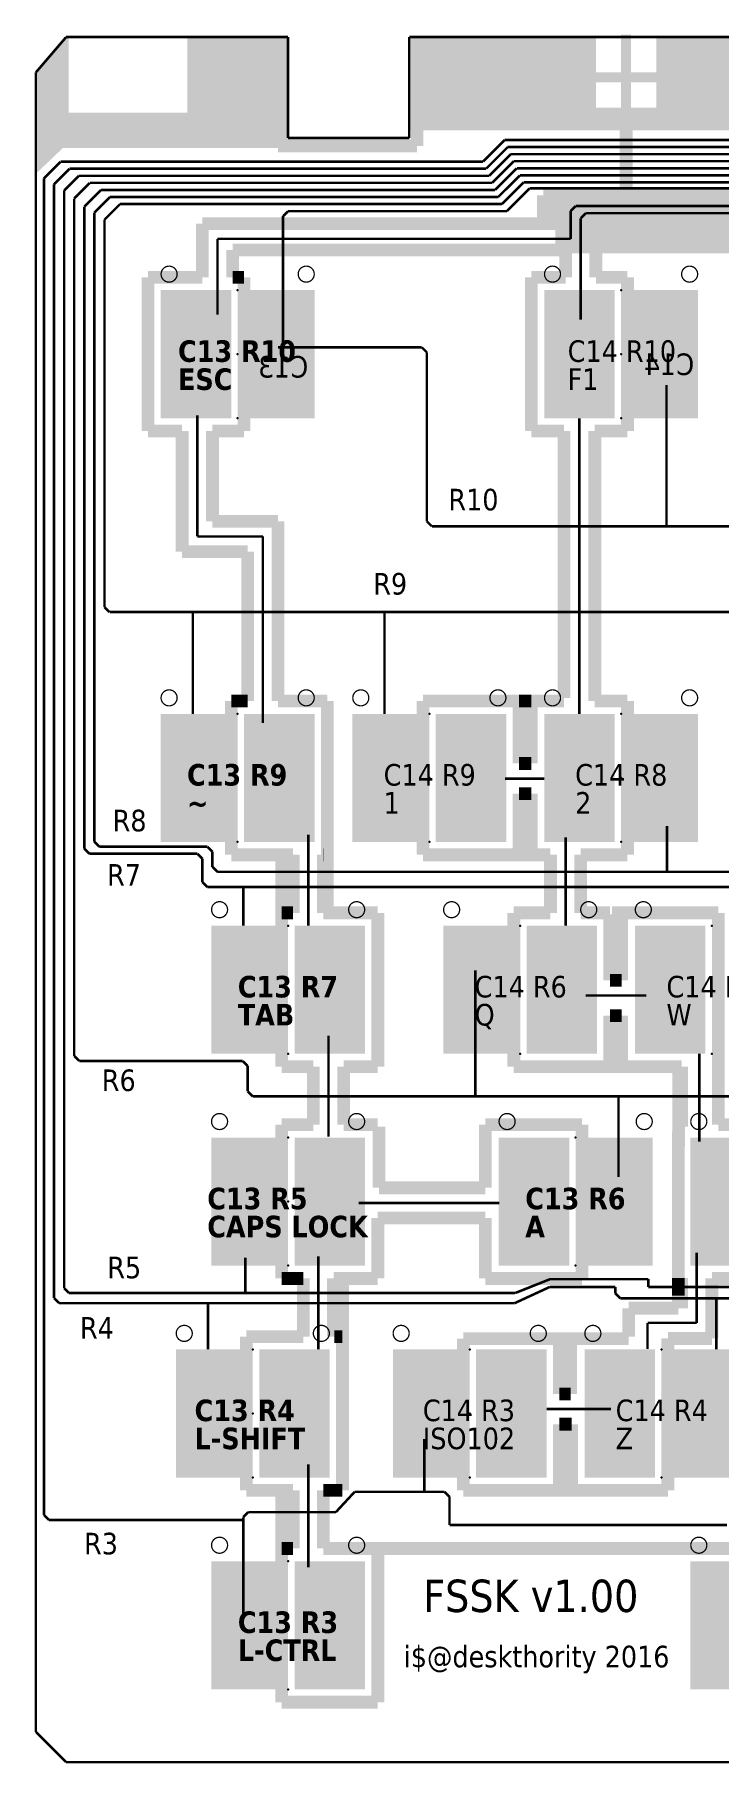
# Model space of a CAD drawing. Header units: millimetres. Extents: x -639 to -183, y -69 to 102.
# Drawn here: x -639.1 to -571.4, y -69.1 to 102.2 of the extents above; entities that cross this region are included whole.
import ezdxf

# ---------------------------------------------------------------- set-up
doc = ezdxf.new("R2010")
doc.units = ezdxf.units.MM
for name, color, linetype in [('Extended M - PCB border', 7, 'CONTINUOUS'), ('FSSK - PCB bottom routes', 7, 'CONTINUOUS'), ('FSSK - PCB key references', 7, 'CONTINUOUS'), ('FSSK - PCB top ground', 7, 'CONTINUOUS'), ('FSSK - PCB top routes', 7, 'CONTINUOUS'), ('FSSK bottom columns References', 7, 'CONTINUOUS')]:
    doc.layers.add(name, color=color, linetype=linetype)
doc.styles.add('Tahoma', font='txt')
doc.styles.add('Tahoma_Bold', font='txt')

# ---------------------------------------------------------------- blocks, each defined once
blk = doc.blocks.new('Group3')
at = {"layer": 'FSSK - PCB bottom routes', "color": 1}
blk.add_point((-161.8725, -26.71769), dxfattribs=at)

msp = doc.modelspace()

# ---------------------------------------------------------------- linework, layer by layer
at = {"layer": 'Extended M - PCB border', "const_width": 0.254}
for points in [[(-639, 98.5), (-636, 102)], [(-636, 102), (-614, 102)], [(-614, 92), (-614, 102)], [(-602, 102), (-542, 102)], [(-602, 92), (-602, 102)], [(-639, -66), (-639, 98.5)], [(-614, 92), (-602, 92)], [(-639, -66), (-636, -69)], [(-636, -69), (-272.746848, -69)]]:
    msp.add_lwpolyline(points, dxfattribs=at)
at = {"layer": 'FSSK - PCB bottom routes', "color": 5}
for points, const_width in [([(-580.5, 86.3), (-580.5, 93.75)], 1.27), ([(-588.7, 83.5), (-588.7, 86.3)], 1.27), ([(-588.7, 86.3), (-507.03208, 86.3)], 1.27), ([(-587.5, 83.5), (-587.5, 86.2)], 1.27), ([(-622.5, 78.184621), (-622.5, 83.5)], 1.27), ([(-622.5, 83.5), (-587.5, 83.5)], 1.27), ([(-586, 84.75), (-585.5, 85.25)], 0.254), ([(-586, 82), (-586, 84.75)], 0.254), ([(-585.5, 85.25), (-506.35, 85.25)], 0.254), ([(-585, 84.05), (-584.5, 84.55)], 0.254), ([(-585, 74), (-585, 84.05)], 0.254), ([(-584.5, 84.55), (-505.65, 84.55)], 0.254), ([(-583.5, 78.184621), (-583.5, 83.2)], 1.27), ([(-583.5, 83.2), (-559.5, 83.2)], 1.27), ([(-621, 74.5), (-621, 82)], 0.254), ([(-621, 82), (-586, 82)], 0.254), ([(-619.5, 78.184621), (-619.5, 80.9)], 1.27), ([(-619.5, 80.9), (-586.5, 80.9)], 1.27), ([(-586.5, 78.184621), (-586.5, 80.9)], 1.27), ([(-627.89, 62.944621), (-627.89, 78.184621)], 1.27), ([(-627.89, 78.184621), (-622.5, 78.184621)], 1.27), ([(-619.5, 78.184621), (-618.365, 78.184621)], 1.27), ([(-618.365, 62.944621), (-618.365, 78.184621)], 1.27), ([(-589.89, 62.944621), (-589.89, 78.184621)], 1.27), ([(-589.89, 78.184621), (-586.5, 78.184621)], 1.27), ([(-583.5, 78.184621), (-580.365, 78.184621)], 1.27), ([(-580.365, 62.944621), (-580.365, 78.184621)], 1.27), ([(-627.89, 62.944621), (-624.5, 62.944621)], 1.27), ([(-624.5, 51), (-624.5, 62.944621)], 1.27), ([(-623, 52.5), (-623, 64.5)], 0.254), ([(-621.5, 54), (-621.5, 62.944621)], 1.27), ([(-621.5, 62.944621), (-618.365, 62.944621)], 1.27), ([(-589.89, 62.944621), (-586.6515, 62.944621)], 1.27), ([(-586.6515, 36.502124), (-586.6515, 62.944621)], 1.27), ([(-585.1275, 34.914621), (-585.1275, 64.214621)], 0.254), ([(-583.6035, 62.944621), (-580.365, 62.944621)], 1.27), ([(-583.6035, 36.184621), (-583.6035, 62.944621)], 1.27), ([(-621.5, 54), (-615, 54)], 1.27), ([(-615, 36.184621), (-615, 54)], 1.27), ([(-624.5, 51), (-618, 51)], 1.27), ([(-623, 52.5), (-616.5, 52.5)], 0.254), ([(-618, 36.184621), (-618, 51)], 1.27), ([(-616.5, 34), (-616.5, 52.5)], 0.254), ([(-619.635, 20.944621), (-619.635, 36.184621)], 1.27), ([(-619.635, 36.184621), (-618, 36.184621)], 1.27), ([(-615, 36.184621), (-610.11, 36.184621)], 1.27), ([(-610.11, 20.944621), (-610.11, 36.184621)], 1.27), ([(-600.635, 36.184621), (-597.3965, 36.184621)], 1.27), ([(-600.635, 20.944621), (-600.635, 36.184621)], 1.27), ([(-597.3965, 36.184621), (-594.3485, 36.184621)], 1.27), ([(-594.3485, 36.184621), (-591.11, 36.184621)], 1.27), ([(-591.11, 30), (-591.11, 36.184621)], 1.27), ([(-591.11, 36.184621), (-589.89, 36.184621)], 1.27), ([(-589.89, 36.184621), (-586.6515, 36.184621)], 1.27), ([(-589.89, 30), (-589.89, 36.184621)], 1.27), ([(-583.6035, 36.184621), (-580.365, 36.184621)], 1.27), ([(-580.365, 20.944621), (-580.365, 36.184621)], 1.27), ([(-591.11, 30), (-589.89, 30)], 1.27), ([(-592.5, 28.5), (-588.62, 28.5)], 0.254), ([(-591.11, 20.944621), (-591.11, 27)], 1.27), ([(-591.11, 27), (-589.89, 27)], 1.27), ([(-589.89, 20.944621), (-589.89, 27)], 1.27), ([(-612, 13.914621), (-612, 22.953328)], 0.254), ([(-586.5, 13.914621), (-586.5, 22.684272)], 0.254), ([(-619.635, 20.944621), (-613.5, 20.944621)], 1.27), ([(-614.635, 15.184621), (-614.635, 20.944621)], 1.27), ([(-613.5, 15.184621), (-613.5, 20.944621)], 1.27), ([(-610.5, 20.944621), (-610.482688, 20.944621)], 1.27), ([(-610.5, 15.184621), (-610.5, 20.944621)], 1.27), ([(-610.11, 15.184621), (-610.11, 20.944621)], 1.27), ([(-600.635, 20.944621), (-597.3965, 20.944621)], 1.27), ([(-597.3965, 20.944621), (-594.3485, 20.944621)], 1.27), ([(-594.3485, 20.944621), (-591.11, 20.944621)], 1.27), ([(-591.11, 20.944621), (-588, 20.944621)], 1.27), ([(-588, 15.184621), (-588, 20.944621)], 1.27), ([(-585, 20.944621), (-580.365, 20.944621)], 1.27), ([(-585, 15.184621), (-585, 20.944621)], 1.27), ([(-614.635, -0.055379), (-614.635, 15.184621)], 1.27), ([(-614.635, 15.184621), (-613.5, 15.184621)], 1.27), ([(-610.5, 15.184621), (-608.3485, 15.184621)], 1.27), ([(-608.3485, 15.184621), (-605.11, 15.184621)], 1.27), ([(-605.11, -0.055379), (-605.11, 15.184621)], 1.27), ([(-591.635, -0.055379), (-591.635, 15.184621)], 1.27), ([(-591.635, 15.184621), (-588, 15.184621)], 1.27), ([(-585, 15.184621), (-582.11, 15.184621)], 1.27), ([(-582.11, 8.5), (-582.11, 15.03044)], 1.27), ([(-581.89, 15.184621), (-571.365, 15.184621)], 1.27), ([(-580.95, 8.5), (-580.95, 15.12)], 1.27), ([(-571.365, -5.815379), (-571.365, 15.184621)], 1.27), ([(-582.11, 8.5), (-580.95, 8.5)], 1.27), ([(-584.5, 7), (-578.5, 7)], 0.254), ([(-582.11, 5), (-580.95, 5)], 1.27), ([(-582.11, -0.055379), (-582.11, 5)], 1.27), ([(-580.95, -0.12), (-580.95, 5)], 1.27), ([(-610, -7), (-610, 3)], 0.254), ([(-614.635, -0.055379), (-611.5, -0.055379)], 1.27), ([(-611.5, -5.815379), (-611.5, -0.055379)], 1.27), ([(-608.5, -0.055379), (-605.11, -0.055379)], 1.27), ([(-608.5, -5.815379), (-608.5, -0.055379)], 1.27), ([(-591.635, -0.055379), (-575, -0.055379)], 1.27), ([(-575.297769, -8.019286), (-575.297769, -0.055379)], 1.27), ([(-575, -6), (-575, -0.055379)], 1.27), ([(-573.25, -7.5), (-573.25, 1.214621)], 0.254), ([(-614.635, -21.055379), (-614.635, -5.815379)], 1.27), ([(-614.635, -5.815379), (-611.5, -5.815379)], 1.27), ([(-608.5, -5.815379), (-605.11, -5.815379)], 1.27), ([(-605, -12.06462), (-605, -6)], 1.27), ([(-594.45, -12.06462), (-594.45, -5.815379)], 1.27), ([(-594.45, -5.815379), (-584.865, -5.815379)], 1.27), ([(-584.865, -21.055379), (-584.865, -5.815379)], 1.27), ([(-575.33, -24), (-575.33, -6.5)], 1.27), ([(-571.365, -5.815379), (-565.865, -5.815379)], 1.27), ([(-605, -12.06462), (-594.45, -12.06462)], 1.27), ([(-607, -13.56462), (-593.06, -13.56462)], 0.254), ([(-605.11, -21.055379), (-605.11, -15.06462)], 1.27), ([(-605.11, -15.06462), (-594.45, -15.06462)], 1.27), ([(-594.45, -21.055379), (-594.45, -15.06462)], 1.27), ([(-611, -28.085379), (-611, -18.865612)], 0.254), ([(-573.5, -25.45731), (-573.5, -18.5)], 0.254), ([(-614.635, -21.055379), (-612.5, -21.055379)], 1.27), ([(-612.5, -26.815379), (-612.5, -21.055379)], 1.27), ([(-609.5, -21.055379), (-605.11, -21.055379)], 1.27), ([(-609.5, -26.815379), (-609.5, -21.055379)], 1.27), ([(-608.61, -26.815379), (-608.61, -21.055379)], 1.27), ([(-594.45, -21.055379), (-584.865, -21.055379)], 1.27), ([(-575.33, -22.757796), (-575.33, -21)], 1.27), ([(-575, -24), (-575, -21)], 1.27), ([(-572, -21.055379), (-565.865, -21.055379)], 1.27), ([(-572, -27), (-572, -21.055379)], 1.27), ([(-580.25, -26.815379), (-580.25, -24)], 1.27), ([(-580.25, -24), (-575.33, -24)], 1.27), ([(-578.3775, -28.04269), (-578.3775, -25.45731)], 0.254), ([(-578.3775, -25.45731), (-573.5, -25.45731)], 0.254), ([(-618.135, -42.055379), (-618.135, -26.815379)], 1.27), ([(-618.135, -26.815379), (-612.5, -26.815379)], 1.27), ([(-609.434983, -26.815379), (-608.61, -26.815379)], 1.27), ([(-608.61, -42.055379), (-608.61, -26.815379)], 1.27), ([(-596.635, -42.055379), (-596.635, -27.015379)], 1.27), ([(-596.635, -27.015379), (-580.25, -27.015379)], 1.27), ([(-587.11, -32.5), (-587.11, -27.015379)], 1.27), ([(-586, -32.5), (-586, -27.015379)], 1.27), ([(-576.365, -42.055379), (-576.365, -27)], 1.27), ([(-576.365, -27), (-572, -27)], 1.27), ([(-587.11, -32.5), (-586, -32.5)], 1.27), ([(-588.38, -34), (-582, -34)], 0.254), ([(-608.61, -42.055379), (-608.61, -35.5)], 1.27), ([(-587.11, -35.5), (-585.89, -35.5)], 1.27), ([(-587.11, -42.055379), (-587.11, -35.5)], 1.27), ([(-585.89, -42.055379), (-585.89, -35.5)], 1.27), ([(-612, -49.691705), (-612, -39.467589)], 0.254), ([(-618.135, -42.055379), (-613.5, -42.055379)], 1.27), ([(-614.635, -47.815379), (-614.635, -42.055379)], 1.27), ([(-613.5, -47.815379), (-613.5, -42.055379)], 1.27), ([(-610.5, -42.055379), (-608.61, -42.055379)], 1.27), ([(-610.5, -47.815379), (-610.5, -42.055379)], 1.27), ([(-596.635, -42.055379), (-593.3965, -42.055379)], 1.27), ([(-593.5, -42.055379), (-585.89, -42.055379)], 1.27), ([(-587.11, -42.055379), (-576.365, -42.055379)], 1.27), ([(-585.89, -42.055379), (-583, -42.055379)], 1.27), ([(-614.635, -63.055379), (-614.635, -47.815379)], 1.27), ([(-614.635, -47.815379), (-613.5, -47.815379)], 1.27), ([(-610.5, -47.815379), (-605.11, -47.815379)], 1.27), ([(-605.11, -63.055379), (-605.11, -47.815379)], 1.27), ([(-605.11, -47.815379), (-562.5, -47.815379)], 1.27), ([(-614.635, -63.055379), (-605.11, -63.055379)], 1.27)]:
    msp.add_lwpolyline(points, dxfattribs=dict(at, const_width=const_width))
for points in [[(-626.62, 64.214621), (-619.635, 64.214621), (-626.62, 76.914621), (-619.635, 76.914621)], [(-588.62, 64.214621), (-581.635, 64.214621), (-588.62, 76.914621), (-581.635, 76.914621)], [(-618.365, 22.214621), (-611.38, 22.214621), (-618.365, 34.914621), (-611.38, 34.914621)], [(-599.365, 22.214621), (-592.38, 22.214621), (-599.365, 34.914621), (-592.38, 34.914621)], [(-588.62, 22.214621), (-581.635, 22.214621), (-588.62, 34.914621), (-581.635, 34.914621)], [(-613.365, 1.214621), (-606.38, 1.214621), (-613.365, 13.914621), (-606.38, 13.914621)], [(-590.365, 1.214621), (-583.38, 1.214621), (-590.365, 13.914621), (-583.38, 13.914621)], [(-579.62, 1.214621), (-572.635, 1.214621), (-579.62, 13.914621), (-572.635, 13.914621)], [(-613.365, -19.785379), (-606.38, -19.785379), (-613.365, -7.085379), (-606.38, -7.085379)], [(-593.12, -19.785379), (-586.135, -19.785379), (-593.12, -7.085379), (-586.135, -7.085379)], [(-574.12, -19.785379), (-567.135, -19.785379), (-574.12, -7.085379), (-567.135, -7.085379)], [(-616.865, -40.785379), (-609.88, -40.785379), (-616.865, -28.085379), (-609.88, -28.085379)], [(-595.365, -40.785379), (-588.38, -40.785379), (-595.365, -28.085379), (-588.38, -28.085379)], [(-584.62, -40.785379), (-577.635, -40.785379), (-584.62, -28.085379), (-577.635, -28.085379)], [(-613.365, -61.785379), (-606.38, -61.785379), (-613.365, -49.085379), (-606.38, -49.085379)]]:
    msp.add_solid(points, dxfattribs=at)
at = {"layer": 'FSSK - PCB top ground', "color": 250, "const_width": 1.27}
for points in [[(-601.229055, 91.2), (-601.229055, 96.795281)], [(-615, 91.2), (-601.229055, 91.2)]]:
    msp.add_lwpolyline(points, dxfattribs=at)
at = {"layer": 'FSSK - PCB top ground', "color": 250}
for points in [[(-639, 88.5), (-639, 98.5), (-635.75, 92.5), (-636, 102)], [(-635.75, 92.5), (-636, 102), (-635.75, 102)], [(-624, 92), (-614, 92), (-624, 102), (-614, 102)], [(-602, 92.75), (-583.5, 92.75), (-602, 102), (-583.5, 102)], [(-577.5, 93), (-577.5, 102), (-542, 92.809672), (-542, 102)], [(-634.75, 92.5), (-639, 88.456522), (-639, 98.5)], [(-637.5, 91), (-614, 91), (-637.5, 94.5), (-614, 94.5)], [(-584, 92.75), (-542, 92.75), (-584, 95), (-542, 95)], [(-588.7, 83.383294), (-588.7, 86.3), (-431, 83.25), (-431, 86.25)], [(-587.521914, 80.551022), (-555.9945, 80.551022), (-587.521914, 85.955067), (-555.9945, 85.955067)]]:
    msp.add_solid(points, dxfattribs=at)
at = {"layer": 'FSSK - PCB top ground', "color": 34}
for points in [[(-581, 93.25), (-580, 93.25), (-581, 102.25), (-580, 102.25)], [(-586.25, 97.5), (-574.75, 97.5), (-586.25, 98.5), (-574.75, 98.5)]]:
    msp.add_solid(points, dxfattribs=at)
at = {"layer": 'FSSK - PCB top routes', "color": 240, "const_width": 0.254}
for points in [[(-594.678243, 89.65), (-592.528243, 91.8)], [(-592.528243, 91.8), (-513, 91.8)], [(-638.2, 88), (-636.55, 89.65)], [(-636.55, 89.65), (-594.678243, 89.65)], [(-638.2, -44.5), (-638.2, 88)], [(-600.5, -42.2), (-600.5, -36.95731)], [(-609.267563, -44.220296), (-607.402125, -42.2)], [(-607.402125, -42.2), (-598.5, -42.2)], [(-598.5, -42.2), (-598, -42.7)], [(-598, -45.5), (-598, -42.7)], [(-638.2, -44.5), (-637.7, -45)], [(-618.445, -44.720296), (-617.945, -44.220296)], [(-617.945, -44.220296), (-609.267563, -44.220296)], [(-637.7, -45), (-618.445, -45)], [(-618.445, -54.5), (-618.445, -44.720296)], [(-598, -45.5), (-570.5, -45.5)]]:
    msp.add_lwpolyline(points, dxfattribs=at)
at = {"layer": 'FSSK - PCB top routes', "color": 176, "const_width": 0.254}
for points in [[(-594.378243, 88.95), (-592.228243, 91.1)], [(-637.2, 87.4), (-635.65, 88.95)], [(-637.2, -23), (-637.2, 87.4)], [(-635.65, 88.95), (-594.378243, 88.95)], [(-591.543055, -23.5), (-588.078741, -21.9)], [(-588.078741, -21.9), (-581.576537, -21.9)], [(-581.576537, -22.530407), (-581.576537, -21.9)], [(-637.2, -23), (-636.7, -23.5)], [(-636.7, -23.5), (-591.543055, -23.5)], [(-621.945, -28.08538), (-621.945, -23.5)], [(-581.576537, -22.530407), (-581.076537, -23.030407)], [(-581.076537, -23.030407), (-562.945, -23.030407)], [(-571.554999, -28.08538), (-571.554999, -23.030407)]]:
    msp.add_lwpolyline(points, dxfattribs=at)
at = {"layer": 'FSSK - PCB top routes', "color": 12, "const_width": 0.254}
for points in [[(-592.228243, 91.1), (-512.3, 91.1)], [(-593.178243, 86.15), (-591.028243, 88.3)], [(-591.028243, 88.3), (-509.5, 88.3)], [(-633.2, 84.6), (-631.65, 86.15)], [(-631.65, 86.15), (-593.178243, 86.15)], [(-633.2, 22.25), (-633.2, 84.6)], [(-633.2, 22.25), (-632.7, 21.75)], [(-576.440102, 19.25), (-576.440102, 23.796367)], [(-632.7, 21.75), (-622, 21.75)], [(-622, 21.75), (-621.5, 21.25)], [(-621.5, 21.25), (-621.5, 19.75)], [(-621.5, 19.75), (-621, 19.25)], [(-621, 19.25), (-568.5, 19.25)]]:
    msp.add_lwpolyline(points, dxfattribs=at)
at = {"layer": 'FSSK - PCB top routes', "color": 32, "const_width": 0.254}
for points in [[(-594.078243, 88.25), (-591.928243, 90.4)], [(-591.928243, 90.4), (-511.6, 90.4)], [(-636.2, 86.8), (-634.75, 88.25)], [(-634.75, 88.25), (-594.078243, 88.25)], [(-636.2, -22), (-636.2, 86.8)], [(-618.25, -22.5), (-618.25, -19)], [(-636.2, -22), (-635.7, -22.5)], [(-591.49744, -22.5), (-588.030925, -21.119555)], [(-588.030925, -21.119555), (-578.30126, -21.119555)], [(-578.30126, -21.9), (-578.30126, -21.119555)], [(-578.30126, -21.9), (-561.25, -21.9)], [(-635.7, -22.5), (-591.49744, -22.5)]]:
    msp.add_lwpolyline(points, dxfattribs=at)
at = {"layer": 'FSSK - PCB top routes', "color": 92, "const_width": 0.254}
for points in [[(-593.778243, 87.55), (-591.628243, 89.7)], [(-591.628243, 89.7), (-510.9, 89.7)], [(-635.2, 86), (-633.65, 87.55)], [(-633.65, 87.55), (-593.778243, 87.55)], [(-635.2, 1), (-635.2, 86)], [(-595.445, -3), (-595.445, 9.5)], [(-635.2, 1), (-634.7, 0.5)], [(-634.7, 0.5), (-618.5, 0.5)], [(-618.5, 0.5), (-618, 0)], [(-618, -2.5), (-618, 0)], [(-618, -2.5), (-617.5, -3)], [(-617.5, -3), (-568, -3)], [(-581.25, -11), (-581.25, -3)]]:
    msp.add_lwpolyline(points, dxfattribs=at)
at = {"layer": 'FSSK - PCB top routes', "color": 212, "const_width": 0.254}
for points in [[(-593.478244, 86.85), (-591.328243, 89)], [(-591.328243, 89), (-510.2, 89)], [(-634.2, 85.2), (-632.55, 86.85)], [(-632.55, 86.85), (-593.478244, 86.85)], [(-634.2, 21.55), (-634.2, 85.2)], [(-634.2, 21.55), (-633.7, 21.05)], [(-633.7, 21.05), (-623, 21.05)], [(-623, 21.05), (-622.5, 20.55)], [(-622.5, 20.55), (-622.5, 18.25)], [(-622.5, 18.25), (-622, 17.75)], [(-622, 17.75), (-568.5, 17.75)], [(-618.445, 13.91462), (-618.445, 17.75)]]:
    msp.add_lwpolyline(points, dxfattribs=at)
at = {"layer": 'FSSK - PCB top routes', "color": 40, "const_width": 0.254}
for points in [[(-592.805539, 85.45), (-590.655539, 87.6)], [(-590.655539, 87.6), (-508.8, 87.6)], [(-632.2, 83.9), (-630.65, 85.45)], [(-632.2, 45.5), (-632.2, 83.9)], [(-630.65, 85.45), (-592.805539, 85.45)], [(-632.2, 45.5), (-631.7, 45)], [(-631.7, 45), (-284.409479, 45)], [(-623.445, 34.91462), (-623.445, 45)], [(-604.445, 34.91462), (-604.445, 45)]]:
    msp.add_lwpolyline(points, dxfattribs=at)
at = {"layer": 'FSSK - PCB top routes', "color": 252, "const_width": 0.254}
for points in [[(-592.305539, 84.75), (-590.055539, 87)], [(-590.055539, 87), (-507.6, 87)], [(-614.5, 84.25), (-614, 84.75)], [(-614.5, 70.5), (-614.5, 84.25)], [(-614, 84.75), (-592.305539, 84.75)], [(-615, 71.25), (-600.75, 71.25)], [(-600.75, 71.25), (-600.25, 70.75)], [(-600.25, 54), (-600.25, 70.75)], [(-576.5, 53.5), (-576.5, 67.5)], [(-600.25, 54), (-599.75, 53.5)], [(-599.75, 53.5), (-547.5, 53.5)]]:
    msp.add_lwpolyline(points, dxfattribs=at)
at = {"layer": 'FSSK - PCB top routes', "color": 252, "const_width": 0.127}
for points in [[(-625.000739, 78.502124, 0.0984914), (-625.061159, 78.805879, 0.0984914), (-625.233223, 79.06339, 0.0984914), (-625.490734, 79.235454, 0.0984914), (-625.794489, 79.295874, 0.0984914), (-626.098244, 79.235454, 0.0984914), (-626.355755, 79.06339, 0.0984914), (-626.527818, 78.805879, 0.0984914), (-626.588239, 78.502124, 0.0984914), (-626.527818, 78.198369, 0.0984914), (-626.355755, 77.940858, 0.0984914), (-626.098244, 77.768795, 0.0984914), (-625.794489, 77.708374, 0.0984914), (-625.490734, 77.768795, 0.0984914), (-625.233223, 77.940858, 0.0984914), (-625.061159, 78.198369, 0.0984914)], [(-611.411739, 78.502124, 0.0984914), (-611.472159, 78.805879, 0.0984914), (-611.644223, 79.06339, 0.0984914), (-611.901734, 79.235454, 0.0984914), (-612.205489, 79.295874, 0.0984914), (-612.509244, 79.235454, 0.0984914), (-612.766755, 79.06339, 0.0984914), (-612.938818, 78.805879, 0.0984914), (-612.999239, 78.502124, 0.0984914), (-612.938818, 78.198369, 0.0984914), (-612.766755, 77.940858, 0.0984914), (-612.509244, 77.768795, 0.0984914), (-612.205489, 77.708374, 0.0984914), (-611.901734, 77.768795, 0.0984914), (-611.644223, 77.940858, 0.0984914), (-611.472159, 78.198369, 0.0984914)], [(-587.000739, 78.502124, 0.0984914), (-587.061159, 78.805879, 0.0984914), (-587.233223, 79.06339, 0.0984914), (-587.490734, 79.235454, 0.0984914), (-587.794489, 79.295874, 0.0984914), (-588.098244, 79.235454, 0.0984914), (-588.355755, 79.06339, 0.0984914), (-588.527818, 78.805879, 0.0984914), (-588.588239, 78.502124, 0.0984914), (-588.527818, 78.198369, 0.0984914), (-588.355755, 77.940858, 0.0984914), (-588.098244, 77.768795, 0.0984914), (-587.794489, 77.708374, 0.0984914), (-587.490734, 77.768795, 0.0984914), (-587.233223, 77.940858, 0.0984914), (-587.061159, 78.198369, 0.0984914)], [(-573.411739, 78.502124, 0.0984914), (-573.472159, 78.805879, 0.0984914), (-573.644223, 79.06339, 0.0984914), (-573.901734, 79.235454, 0.0984914), (-574.205489, 79.295874, 0.0984914), (-574.509244, 79.235454, 0.0984914), (-574.766755, 79.06339, 0.0984914), (-574.938818, 78.805879, 0.0984914), (-574.999239, 78.502124, 0.0984914), (-574.938818, 78.198369, 0.0984914), (-574.766755, 77.940858, 0.0984914), (-574.509244, 77.768795, 0.0984914), (-574.205489, 77.708374, 0.0984914), (-573.901734, 77.768795, 0.0984914), (-573.644223, 77.940858, 0.0984914), (-573.472159, 78.198369, 0.0984914)]]:
    msp.add_lwpolyline(points, format="xyb", close=True, dxfattribs=at)
at = {"layer": 'FSSK - PCB top routes', "color": 40, "const_width": 0.127}
for points in [[(-625.000761, 36.502124, 0.0984914), (-625.061182, 36.805879, 0.0984914), (-625.233245, 37.06339, 0.0984914), (-625.490756, 37.235453, 0.0984914), (-625.794511, 37.295874, 0.0984914), (-626.098266, 37.235453, 0.0984914), (-626.355777, 37.06339, 0.0984914), (-626.527841, 36.805879, 0.0984914), (-626.588261, 36.502124, 0.0984914), (-626.527841, 36.198369, 0.0984914), (-626.355777, 35.940858, 0.0984914), (-626.098266, 35.768795, 0.0984914), (-625.794511, 35.708374, 0.0984914), (-625.490756, 35.768795, 0.0984914), (-625.233245, 35.940858, 0.0984914), (-625.061182, 36.198369, 0.0984914)], [(-611.411761, 36.502124, 0.0984914), (-611.472182, 36.805879, 0.0984914), (-611.644245, 37.06339, 0.0984914), (-611.901756, 37.235453, 0.0984914), (-612.205511, 37.295874, 0.0984914), (-612.509266, 37.235453, 0.0984914), (-612.766777, 37.06339, 0.0984914), (-612.938841, 36.805879, 0.0984914), (-612.999261, 36.502124, 0.0984914), (-612.938841, 36.198369, 0.0984914), (-612.766777, 35.940858, 0.0984914), (-612.509266, 35.768795, 0.0984914), (-612.205511, 35.708374, 0.0984914), (-611.901756, 35.768795, 0.0984914), (-611.644245, 35.940858, 0.0984914), (-611.472182, 36.198369, 0.0984914)], [(-606.000761, 36.502124, 0.0984914), (-606.061182, 36.805879, 0.0984914), (-606.233245, 37.06339, 0.0984914), (-606.490756, 37.235453, 0.0984914), (-606.794511, 37.295874, 0.0984914), (-607.098266, 37.235453, 0.0984914), (-607.355777, 37.06339, 0.0984914), (-607.527841, 36.805879, 0.0984914), (-607.588261, 36.502124, 0.0984914), (-607.527841, 36.198369, 0.0984914), (-607.355777, 35.940858, 0.0984914), (-607.098266, 35.768795, 0.0984914), (-606.794511, 35.708374, 0.0984914), (-606.490756, 35.768795, 0.0984914), (-606.233245, 35.940858, 0.0984914), (-606.061182, 36.198369, 0.0984914)], [(-592.411761, 36.502124, 0.0984914), (-592.472182, 36.805879, 0.0984914), (-592.644245, 37.06339, 0.0984914), (-592.901756, 37.235453, 0.0984914), (-593.205511, 37.295874, 0.0984914), (-593.509266, 37.235453, 0.0984914), (-593.766777, 37.06339, 0.0984914), (-593.938841, 36.805879, 0.0984914), (-593.999261, 36.502124, 0.0984914), (-593.938841, 36.198369, 0.0984914), (-593.766777, 35.940858, 0.0984914), (-593.509266, 35.768795, 0.0984914), (-593.205511, 35.708374, 0.0984914), (-592.901756, 35.768795, 0.0984914), (-592.644245, 35.940858, 0.0984914), (-592.472182, 36.198369, 0.0984914)]]:
    msp.add_lwpolyline(points, format="xyb", close=True, dxfattribs=at)
at = {"layer": 'FSSK - PCB top routes', "color": 12, "const_width": 0.127}
for points in [[(-587.000739, 36.502124, 0.0984914), (-587.06116, 36.805879, 0.0984914), (-587.233223, 37.06339, 0.0984914), (-587.490734, 37.235453, 0.0984914), (-587.794489, 37.295874, 0.0984914), (-588.098244, 37.235453, 0.0984914), (-588.355755, 37.06339, 0.0984914), (-588.527818, 36.805879, 0.0984914), (-588.588239, 36.502124, 0.0984914), (-588.527818, 36.198369, 0.0984914), (-588.355755, 35.940858, 0.0984914), (-588.098244, 35.768795, 0.0984914), (-587.794489, 35.708374, 0.0984914), (-587.490734, 35.768795, 0.0984914), (-587.233223, 35.940858, 0.0984914), (-587.06116, 36.198369, 0.0984914)], [(-573.411739, 36.502124, 0.0984914), (-573.47216, 36.805879, 0.0984914), (-573.644223, 37.06339, 0.0984914), (-573.901734, 37.235453, 0.0984914), (-574.205489, 37.295874, 0.0984914), (-574.509244, 37.235453, 0.0984914), (-574.766755, 37.06339, 0.0984914), (-574.938818, 36.805879, 0.0984914), (-574.999239, 36.502124, 0.0984914), (-574.938818, 36.198369, 0.0984914), (-574.766755, 35.940858, 0.0984914), (-574.509244, 35.768795, 0.0984914), (-574.205489, 35.708374, 0.0984914), (-573.901734, 35.768795, 0.0984914), (-573.644223, 35.940858, 0.0984914), (-573.47216, 36.198369, 0.0984914)]]:
    msp.add_lwpolyline(points, format="xyb", close=True, dxfattribs=at)
at = {"layer": 'FSSK - PCB top routes', "color": 212, "const_width": 0.127}
for points in [[(-620.000761, 15.502124, 0.0984914), (-620.061182, 15.805879, 0.0984914), (-620.233245, 16.06339, 0.0984914), (-620.490756, 16.235453, 0.0984914), (-620.794511, 16.295874, 0.0984914), (-621.098266, 16.235453, 0.0984914), (-621.355777, 16.06339, 0.0984914), (-621.527841, 15.805879, 0.0984914), (-621.588261, 15.502124, 0.0984914), (-621.527841, 15.198369, 0.0984914), (-621.355777, 14.940858, 0.0984914), (-621.098266, 14.768795, 0.0984914), (-620.794511, 14.708374, 0.0984914), (-620.490756, 14.768795, 0.0984914), (-620.233245, 14.940858, 0.0984914), (-620.061182, 15.198369, 0.0984914)], [(-606.411761, 15.502124, 0.0984914), (-606.472182, 15.805879, 0.0984914), (-606.644245, 16.06339, 0.0984914), (-606.901756, 16.235453, 0.0984914), (-607.205511, 16.295874, 0.0984914), (-607.509266, 16.235453, 0.0984914), (-607.766777, 16.06339, 0.0984914), (-607.938841, 15.805879, 0.0984914), (-607.999261, 15.502124, 0.0984914), (-607.938841, 15.198369, 0.0984914), (-607.766777, 14.940858, 0.0984914), (-607.509266, 14.768795, 0.0984914), (-607.205511, 14.708374, 0.0984914), (-606.901756, 14.768795, 0.0984914), (-606.644245, 14.940858, 0.0984914), (-606.472182, 15.198369, 0.0984914)], [(-578.000739, 15.502124, 0.0984914), (-578.06116, 15.805879, 0.0984914), (-578.233223, 16.06339, 0.0984914), (-578.490734, 16.235453, 0.0984914), (-578.794489, 16.295874, 0.0984914), (-579.098244, 16.235453, 0.0984914), (-579.355755, 16.06339, 0.0984914), (-579.527818, 15.805879, 0.0984914), (-579.588239, 15.502124, 0.0984914), (-579.527818, 15.198369, 0.0984914), (-579.355755, 14.940858, 0.0984914), (-579.098244, 14.768795, 0.0984914), (-578.794489, 14.708374, 0.0984914), (-578.490734, 14.768795, 0.0984914), (-578.233223, 14.940858, 0.0984914), (-578.06116, 15.198369, 0.0984914)]]:
    msp.add_lwpolyline(points, format="xyb", close=True, dxfattribs=at)
at = {"layer": 'FSSK - PCB top routes', "color": 92, "const_width": 0.127}
for points in [[(-597.000761, 15.502124, 0.0984914), (-597.061182, 15.805879, 0.0984914), (-597.233245, 16.06339, 0.0984914), (-597.490756, 16.235453, 0.0984914), (-597.794511, 16.295874, 0.0984914), (-598.098266, 16.235453, 0.0984914), (-598.355777, 16.06339, 0.0984914), (-598.527841, 15.805879, 0.0984914), (-598.588261, 15.502124, 0.0984914), (-598.527841, 15.198369, 0.0984914), (-598.355777, 14.940858, 0.0984914), (-598.098266, 14.768795, 0.0984914), (-597.794511, 14.708374, 0.0984914), (-597.490756, 14.768795, 0.0984914), (-597.233245, 14.940858, 0.0984914), (-597.061182, 15.198369, 0.0984914)], [(-583.411761, 15.502124, 0.0984914), (-583.472182, 15.805879, 0.0984914), (-583.644245, 16.06339, 0.0984914), (-583.901756, 16.235453, 0.0984914), (-584.205511, 16.295874, 0.0984914), (-584.509266, 16.235453, 0.0984914), (-584.766777, 16.06339, 0.0984914), (-584.938841, 15.805879, 0.0984914), (-584.999261, 15.502124, 0.0984914), (-584.938841, 15.198369, 0.0984914), (-584.766777, 14.940858, 0.0984914), (-584.509266, 14.768795, 0.0984914), (-584.205511, 14.708374, 0.0984914), (-583.901756, 14.768795, 0.0984914), (-583.644245, 14.940858, 0.0984914), (-583.472182, 15.198369, 0.0984914)], [(-591.500739, -5.497876, 0.0984914), (-591.561159, -5.194121, 0.0984914), (-591.733223, -4.93661, 0.0984914), (-591.990734, -4.764547, 0.0984914), (-592.294489, -4.704126, 0.0984914), (-592.598244, -4.764547, 0.0984914), (-592.855755, -4.93661, 0.0984914), (-593.027818, -5.194121, 0.0984914), (-593.088239, -5.497876, 0.0984914), (-593.027818, -5.801631, 0.0984914), (-592.855755, -6.059142, 0.0984914), (-592.598244, -6.231205, 0.0984914), (-592.294489, -6.291626, 0.0984914), (-591.990734, -6.231205, 0.0984914), (-591.733223, -6.059142, 0.0984914), (-591.561159, -5.801631, 0.0984914)], [(-577.911739, -5.497876, 0.0984914), (-577.972159, -5.194121, 0.0984914), (-578.144223, -4.93661, 0.0984914), (-578.401734, -4.764547, 0.0984914), (-578.705489, -4.704126, 0.0984914), (-579.009244, -4.764547, 0.0984914), (-579.266755, -4.93661, 0.0984914), (-579.438818, -5.194121, 0.0984914), (-579.499239, -5.497876, 0.0984914), (-579.438818, -5.801631, 0.0984914), (-579.266755, -6.059142, 0.0984914), (-579.009244, -6.231205, 0.0984914), (-578.705489, -6.291626, 0.0984914), (-578.401734, -6.231205, 0.0984914), (-578.144223, -6.059142, 0.0984914), (-577.972159, -5.801631, 0.0984914)]]:
    msp.add_lwpolyline(points, format="xyb", close=True, dxfattribs=at)
at = {"layer": 'FSSK - PCB top routes', "color": 32, "const_width": 0.127}
for points in [[(-620.000761, -5.497876, 0.0984914), (-620.061182, -5.194121, 0.0984914), (-620.233245, -4.93661, 0.0984914), (-620.490756, -4.764547, 0.0984914), (-620.794511, -4.704126, 0.0984914), (-621.098266, -4.764547, 0.0984914), (-621.355777, -4.93661, 0.0984914), (-621.527841, -5.194121, 0.0984914), (-621.588261, -5.497876, 0.0984914), (-621.527841, -5.801631, 0.0984914), (-621.355777, -6.059142, 0.0984914), (-621.098266, -6.231205, 0.0984914), (-620.794511, -6.291626, 0.0984914), (-620.490756, -6.231205, 0.0984914), (-620.233245, -6.059142, 0.0984914), (-620.061182, -5.801631, 0.0984914)], [(-606.411761, -5.497876, 0.0984914), (-606.472182, -5.194121, 0.0984914), (-606.644245, -4.93661, 0.0984914), (-606.901756, -4.764547, 0.0984914), (-607.205511, -4.704126, 0.0984914), (-607.509266, -4.764547, 0.0984914), (-607.766777, -4.93661, 0.0984914), (-607.938841, -5.194121, 0.0984914), (-607.999261, -5.497876, 0.0984914), (-607.938841, -5.801631, 0.0984914), (-607.766777, -6.059142, 0.0984914), (-607.509266, -6.231205, 0.0984914), (-607.205511, -6.291626, 0.0984914), (-606.901756, -6.231205, 0.0984914), (-606.644245, -6.059142, 0.0984914), (-606.472182, -5.801631, 0.0984914)], [(-572.500739, -5.497876, 0.0984914), (-572.56116, -5.194121, 0.0984914), (-572.733223, -4.93661, 0.0984914), (-572.990734, -4.764547, 0.0984914), (-573.294489, -4.704126, 0.0984914), (-573.598244, -4.764547, 0.0984914), (-573.855755, -4.93661, 0.0984914), (-574.027818, -5.194121, 0.0984914), (-574.088239, -5.497876, 0.0984914), (-574.027818, -5.801631, 0.0984914), (-573.855755, -6.059142, 0.0984914), (-573.598244, -6.231205, 0.0984914), (-573.294489, -6.291626, 0.0984914), (-572.990734, -6.231205, 0.0984914), (-572.733223, -6.059142, 0.0984914), (-572.56116, -5.801631, 0.0984914)]]:
    msp.add_lwpolyline(points, format="xyb", close=True, dxfattribs=at)
at = {"layer": 'FSSK - PCB top routes', "color": 176, "const_width": 0.127}
for points in [[(-623.500761, -26.497876, 0.0984914), (-623.561182, -26.194121, 0.0984914), (-623.733245, -25.93661, 0.0984914), (-623.990756, -25.764547, 0.0984914), (-624.294511, -25.704126, 0.0984914), (-624.598266, -25.764547, 0.0984914), (-624.855777, -25.93661, 0.0984914), (-625.027841, -26.194121, 0.0984914), (-625.088261, -26.497876, 0.0984914), (-625.027841, -26.801631, 0.0984914), (-624.855777, -27.059142, 0.0984914), (-624.598266, -27.231205, 0.0984914), (-624.294511, -27.291626, 0.0984914), (-623.990756, -27.231205, 0.0984914), (-623.733245, -27.059142, 0.0984914), (-623.561182, -26.801631, 0.0984914)], [(-609.911761, -26.497876, 0.0984914), (-609.972182, -26.194121, 0.0984914), (-610.144245, -25.93661, 0.0984914), (-610.401756, -25.764547, 0.0984914), (-610.705511, -25.704126, 0.0984914), (-611.009266, -25.764547, 0.0984914), (-611.266777, -25.93661, 0.0984914), (-611.438841, -26.194121, 0.0984914), (-611.499261, -26.497876, 0.0984914), (-611.438841, -26.801631, 0.0984914), (-611.266777, -27.059142, 0.0984914), (-611.009266, -27.231205, 0.0984914), (-610.705511, -27.291626, 0.0984914), (-610.401756, -27.231205, 0.0984914), (-610.144245, -27.059142, 0.0984914), (-609.972182, -26.801631, 0.0984914)], [(-583.000738, -26.497876, 0.0984914), (-583.061158, -26.194121, 0.0984914), (-583.233222, -25.93661, 0.0984914), (-583.490733, -25.764547, 0.0984914), (-583.794488, -25.704126, 0.0984914), (-584.098243, -25.764547, 0.0984914), (-584.355754, -25.93661, 0.0984914), (-584.527817, -26.194121, 0.0984914), (-584.588238, -26.497876, 0.0984914), (-584.527817, -26.801631, 0.0984914), (-584.355754, -27.059142, 0.0984914), (-584.098243, -27.231205, 0.0984914), (-583.794488, -27.291626, 0.0984914), (-583.490733, -27.231205, 0.0984914), (-583.233222, -27.059142, 0.0984914), (-583.061158, -26.801631, 0.0984914)]]:
    msp.add_lwpolyline(points, format="xyb", close=True, dxfattribs=at)
at = {"layer": 'FSSK - PCB top routes', "color": 1, "const_width": 0.127}
for points in [[(-602.00076, -26.497876, 0.0984914), (-602.061181, -26.194121, 0.0984914), (-602.233244, -25.93661, 0.0984914), (-602.490755, -25.764547, 0.0984914), (-602.79451, -25.704126, 0.0984914), (-603.098265, -25.764547, 0.0984914), (-603.355776, -25.93661, 0.0984914), (-603.52784, -26.194121, 0.0984914), (-603.58826, -26.497876, 0.0984914), (-603.52784, -26.801631, 0.0984914), (-603.355776, -27.059142, 0.0984914), (-603.098265, -27.231205, 0.0984914), (-602.79451, -27.291626, 0.0984914), (-602.490755, -27.231205, 0.0984914), (-602.233244, -27.059142, 0.0984914), (-602.061181, -26.801631, 0.0984914)], [(-588.41176, -26.497876, 0.0984914), (-588.472181, -26.194121, 0.0984914), (-588.644244, -25.93661, 0.0984914), (-588.901755, -25.764547, 0.0984914), (-589.20551, -25.704126, 0.0984914), (-589.509265, -25.764547, 0.0984914), (-589.766776, -25.93661, 0.0984914), (-589.93884, -26.194121, 0.0984914), (-589.99926, -26.497876, 0.0984914), (-589.93884, -26.801631, 0.0984914), (-589.766776, -27.059142, 0.0984914), (-589.509265, -27.231205, 0.0984914), (-589.20551, -27.291626, 0.0984914), (-588.901755, -27.231205, 0.0984914), (-588.644244, -27.059142, 0.0984914), (-588.472181, -26.801631, 0.0984914)]]:
    msp.add_lwpolyline(points, format="xyb", close=True, dxfattribs=at)
at = {"layer": 'FSSK - PCB top routes', "color": 240, "const_width": 0.127}
for points in [[(-620.000761, -47.497876, 0.0984914), (-620.061182, -47.194121, 0.0984914), (-620.233245, -46.93661, 0.0984914), (-620.490756, -46.764547, 0.0984914), (-620.794511, -46.704126, 0.0984914), (-621.098266, -46.764547, 0.0984914), (-621.355777, -46.93661, 0.0984914), (-621.527841, -47.194121, 0.0984914), (-621.588261, -47.497876, 0.0984914), (-621.527841, -47.801631, 0.0984914), (-621.355777, -48.059142, 0.0984914), (-621.098266, -48.231205, 0.0984914), (-620.794511, -48.291626, 0.0984914), (-620.490756, -48.231205, 0.0984914), (-620.233245, -48.059142, 0.0984914), (-620.061182, -47.801631, 0.0984914)], [(-606.411761, -47.497876, 0.0984914), (-606.472182, -47.194121, 0.0984914), (-606.644245, -46.93661, 0.0984914), (-606.901756, -46.764547, 0.0984914), (-607.205511, -46.704126, 0.0984914), (-607.509266, -46.764547, 0.0984914), (-607.766777, -46.93661, 0.0984914), (-607.938841, -47.194121, 0.0984914), (-607.999261, -47.497876, 0.0984914), (-607.938841, -47.801631, 0.0984914), (-607.766777, -48.059142, 0.0984914), (-607.509266, -48.231205, 0.0984914), (-607.205511, -48.291626, 0.0984914), (-606.901756, -48.231205, 0.0984914), (-606.644245, -48.059142, 0.0984914), (-606.472182, -47.801631, 0.0984914)], [(-572.50076, -47.497876, 0.0984914), (-572.561181, -47.194121, 0.0984914), (-572.733244, -46.93661, 0.0984914), (-572.990755, -46.764547, 0.0984914), (-573.29451, -46.704126, 0.0984914), (-573.598265, -46.764547, 0.0984914), (-573.855776, -46.93661, 0.0984914), (-574.02784, -47.194121, 0.0984914), (-574.08826, -47.497876, 0.0984914), (-574.02784, -47.801631, 0.0984914), (-573.855776, -48.059142, 0.0984914), (-573.598265, -48.231205, 0.0984914), (-573.29451, -48.291626, 0.0984914), (-572.990755, -48.231205, 0.0984914), (-572.733244, -48.059142, 0.0984914), (-572.561181, -47.801631, 0.0984914)]]:
    msp.add_lwpolyline(points, format="xyb", close=True, dxfattribs=at)
at = {"layer": 'FSSK - PCB top routes', "color": 252}
for p in [(-619, 76.91462), (-581, 76.91462), (-619, 70.56462), (-581, 70.56462), (-619, 64.21462), (-581, 64.21462)]:
    msp.add_point(p, dxfattribs=at)
at = {"layer": 'FSSK - PCB top routes', "color": 40}
for p in [(-619, 34.91462), (-600, 34.91462), (-619, 28.56462), (-600, 28.56462)]:
    msp.add_point(p, dxfattribs=at)
at = {"layer": 'FSSK - PCB top routes', "color": 1}
for p in [(-581, 34.91462), (-619, 22.21462), (-600, 22.21462), (-614, 1.21462), (-614, -19.78538), (-585.5, -19.78538), (-595.999999, -28.08538), (-595.999999, -34.43538), (-617.5, -40.78538), (-576.999999, -40.78538)]:
    msp.add_point(p, dxfattribs=at)
at = {"layer": 'FSSK - PCB top routes', "color": 12}
for p in [(-581, 28.56462), (-581, 22.21462)]:
    msp.add_point(p, dxfattribs=at)
at = {"layer": 'FSSK - PCB top routes', "color": 212}
for p in [(-614, 13.91462), (-572, 13.91462), (-614, 7.56462), (-572, 7.56462), (-572, 1.21462)]:
    msp.add_point(p, dxfattribs=at)
at = {"layer": 'FSSK - PCB top routes', "color": 92}
for p in [(-591, 13.91462), (-591, 7.56462), (-591, 1.21462), (-585.5, -7.08538), (-585.5, -13.43538)]:
    msp.add_point(p, dxfattribs=at)
at = {"layer": 'FSSK - PCB top routes', "color": 32}
for p in [(-614, -7.08538), (-614, -13.43538)]:
    msp.add_point(p, dxfattribs=at)
at = {"layer": 'FSSK - PCB top routes', "color": 176}
for p in [(-617.5, -28.08538), (-576.999999, -28.08538), (-617.5, -34.43538), (-576.999999, -34.43538)]:
    msp.add_point(p, dxfattribs=at)
at = {"layer": 'FSSK - PCB top routes', "color": 240}
for p in [(-595.999999, -40.78538), (-614, -49.08538), (-614, -55.43538), (-614, -61.78538)]:
    msp.add_point(p, dxfattribs=at)
at = {"layer": 'FSSK - PCB top routes', "color": 252}
for points in [[(-626.62, 64.21462), (-619.635, 64.21462), (-626.62, 76.91462), (-619.635, 76.91462)], [(-617.73, 64.21462), (-611.38, 64.21462), (-617.73, 76.91462), (-611.38, 76.91462)], [(-588.62, 64.21462), (-581.635, 64.21462), (-588.62, 76.91462), (-581.635, 76.91462)], [(-579.73, 64.21462), (-573.38, 64.21462), (-579.73, 76.91462), (-573.38, 76.91462)]]:
    msp.add_solid(points, dxfattribs=at)
at = {"layer": 'FSSK - PCB top routes', "color": 40}
for points in [[(-626.62, 22.21462), (-620.27, 22.21462), (-626.62, 34.91462), (-620.27, 34.91462)], [(-618.365, 22.21462), (-611.38, 22.21462), (-618.365, 34.91462), (-611.38, 34.91462)], [(-607.62, 22.21462), (-601.27, 22.21462), (-607.62, 34.91462), (-601.27, 34.91462)], [(-599.365, 22.21462), (-592.38, 22.21462), (-599.365, 34.91462), (-592.38, 34.91462)]]:
    msp.add_solid(points, dxfattribs=at)
at = {"layer": 'FSSK - PCB top routes', "color": 12}
for points in [[(-588.62, 22.21462), (-581.635, 22.21462), (-588.62, 34.91462), (-581.635, 34.91462)], [(-579.73, 22.21462), (-573.38, 22.21462), (-579.73, 34.91462), (-573.38, 34.91462)]]:
    msp.add_solid(points, dxfattribs=at)
at = {"layer": 'FSSK - PCB top routes', "color": 212}
for points in [[(-621.62, 1.21462), (-615.27, 1.21462), (-621.62, 13.91462), (-615.27, 13.91462)], [(-613.365, 1.21462), (-606.38, 1.21462), (-613.365, 13.91462), (-606.38, 13.91462)], [(-579.62, 1.21462), (-572.635, 1.21462), (-579.62, 13.91462), (-572.635, 13.91462)]]:
    msp.add_solid(points, dxfattribs=at)
at = {"layer": 'FSSK - PCB top routes', "color": 92}
for points in [[(-598.62, 1.21462), (-592.27, 1.21462), (-598.62, 13.91462), (-592.27, 13.91462)], [(-590.365, 1.21462), (-583.38, 1.21462), (-590.365, 13.91462), (-583.38, 13.91462)], [(-593.12, -19.78538), (-586.135, -19.78538), (-593.12, -7.08538), (-586.135, -7.08538)], [(-584.23, -19.78538), (-577.88, -19.78538), (-584.23, -7.08538), (-577.88, -7.08538)]]:
    msp.add_solid(points, dxfattribs=at)
at = {"layer": 'FSSK - PCB top routes', "color": 32}
for points in [[(-621.62, -19.78538), (-615.27, -19.78538), (-621.62, -7.08538), (-615.27, -7.08538)], [(-613.365, -19.78538), (-606.38, -19.78538), (-613.365, -7.08538), (-606.38, -7.08538)], [(-574.12, -19.78538), (-567.135, -19.78538), (-574.12, -7.08538), (-567.135, -7.08538)]]:
    msp.add_solid(points, dxfattribs=at)
at = {"layer": 'FSSK - PCB top routes', "color": 176}
for points in [[(-625.12, -40.78538), (-618.77, -40.78538), (-625.12, -28.08538), (-618.77, -28.08538)], [(-616.865, -40.78538), (-609.88, -40.78538), (-616.865, -28.08538), (-609.88, -28.08538)], [(-584.619999, -40.78538), (-577.634999, -40.78538), (-584.619999, -28.08538), (-577.634999, -28.08538)], [(-575.729999, -40.78538), (-569.379999, -40.78538), (-575.729999, -28.08538), (-569.379999, -28.08538)]]:
    msp.add_solid(points, dxfattribs=at)
at = {"layer": 'FSSK - PCB top routes', "color": 240}
for points in [[(-603.619999, -40.78538), (-597.269999, -40.78538), (-603.619999, -28.08538), (-597.269999, -28.08538)], [(-595.364999, -40.78538), (-588.379999, -40.78538), (-595.364999, -28.08538), (-588.379999, -28.08538)], [(-621.62, -61.78538), (-615.27, -61.78538), (-621.62, -49.08538), (-615.27, -49.08538)], [(-613.365, -61.78538), (-606.38, -61.78538), (-613.365, -49.08538), (-606.38, -49.08538)], [(-574.119999, -61.78538), (-567.769999, -61.78538), (-574.119999, -49.08538), (-567.769999, -49.08538)]]:
    msp.add_solid(points, dxfattribs=at)

# ---------------------------------------------------------------- block references
at = {"layer": 'FSSK - PCB bottom routes'}
msp.add_blockref('Group3', (-453, 55.28231), dxfattribs=at)

# ---------------------------------------------------------------- texts
at = {"layer": 'FSSK - PCB key references'}
for s, height, style, p in [('C13 R10', 2.138947, 'Tahoma_Bold', (-624.911435, 69.802849)), ('C14 R10', 2.138947, 'Tahoma', (-586.292736, 69.802849)), ('ESC', 2.138947, 'Tahoma_Bold', (-624.911435, 67.023952)), ('F1', 2.138947, 'Tahoma', (-586.292736, 67.023952)), ('R10', 2.138947, 'Tahoma', (-598.113993, 55.085411)), ('R9', 2.138947, 'Tahoma', (-605.560865, 46.738229)), ('C13 R9', 2.138947, 'Tahoma_Bold', (-624.0189, 27.802849)), ('C14 R9', 2.138947, 'Tahoma', (-604.532841, 27.802849)), ('C14 R8', 2.138947, 'Tahoma', (-585.547389, 27.802849)), ('~', 2.138947, 'Tahoma_Bold', (-624.0189, 25.023952)), ('1', 2.138947, 'Tahoma', (-604.532841, 25.023952)), ('2', 2.138947, 'Tahoma', (-585.547389, 25.023952)), ('R8', 2.138947, 'Tahoma', (-631.389018, 23.268716)), ('R7', 2.138947, 'Tahoma', (-631.942012, 17.880405)), ('C13 R7', 2.138947, 'Tahoma_Bold', (-618.988094, 6.802849)), ('C14 R6', 2.138947, 'Tahoma', (-595.512304, 6.802849)), ('C14 R7', 2.138947, 'Tahoma', (-576.502035, 6.802849)), ('TAB', 2.138947, 'Tahoma_Bold', (-618.988094, 4.023952)), ('Q', 2.138947, 'Tahoma', (-595.512304, 4.023952)), ('W', 2.138947, 'Tahoma', (-576.502035, 4.023952)), ('R6', 2.138947, 'Tahoma', (-632.46515, -2.475438)), ('C13 R5', 2.138947, 'Tahoma_Bold', (-622.013982, -14.197151)), ('C13 R6', 2.138947, 'Tahoma_Bold', (-590.498363, -14.197151)), ('CAPS LOCK', 2.138947, 'Tahoma_Bold', (-622.013982, -16.976048)), ('A', 2.138947, 'Tahoma_Bold', (-590.498363, -16.976048)), ('R5', 2.138947, 'Tahoma', (-631.918051, -21.035177)), ('R4', 2.138947, 'Tahoma', (-634.626925, -27.022189)), ('C13 R4', 2.138947, 'Tahoma_Bold', (-623.275372, -35.197151)), ('C14 R3', 2.138947, 'Tahoma', (-600.648365, -35.197151)), ('C14 R4', 2.138947, 'Tahoma', (-581.537119, -35.197151)), ('L-SHIFT', 2.138947, 'Tahoma_Bold', (-623.275372, -37.976048)), ('ISO102', 2.138947, 'Tahoma', (-600.648365, -37.976048)), ('Z', 2.138947, 'Tahoma', (-581.537119, -37.976048)), ('R3', 2.138947, 'Tahoma', (-634.225966, -48.404376)), ('FSSK v1.00', 3.208421, 'Tahoma', (-600.616205, -54.119157)), ('C13 R3', 2.138947, 'Tahoma_Bold', (-618.982959, -56.197151)), ('L-CTRL', 2.138947, 'Tahoma_Bold', (-618.982959, -58.976048)), ('i$@deskthority 2016', 2.138947, 'Tahoma', (-602.541036, -59.599008))]:
    msp.add_text(s, height=height, dxfattribs=dict(at, style=style)).set_placement(p)
at = {"layer": 'FSSK bottom columns References', "color": 5, "style": 'Tahoma', "text_generation_flag": 2}
for s, p in [('C13', (-612, 68.25)), ('C14', (-573.75, 68.5))]:
    msp.add_text(s, height=2.138947, rotation=360, dxfattribs=at).set_placement(p)

doc.saveas('drawing.dxf')
